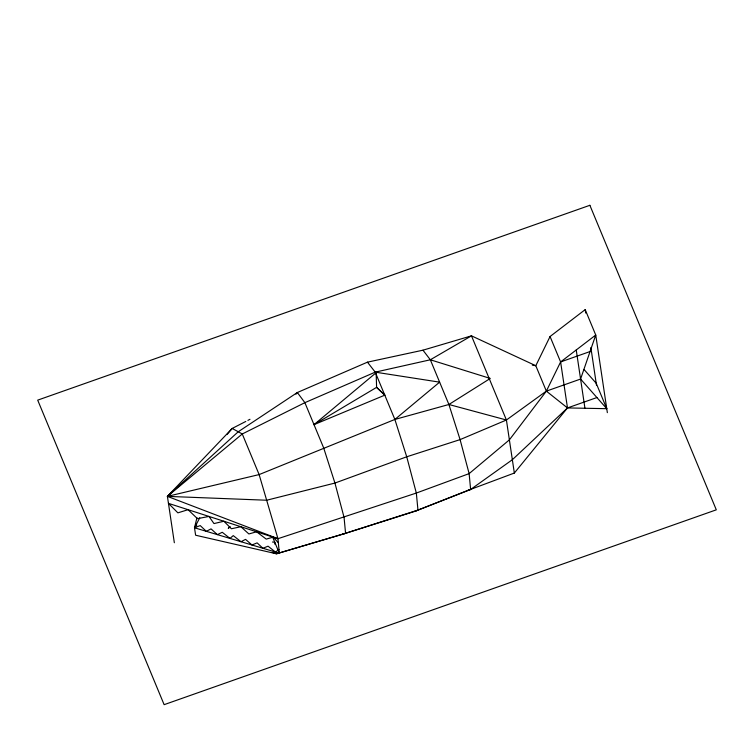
<?xml version="1.0" encoding="UTF-8"?>
<svg xmlns="http://www.w3.org/2000/svg" width="754" height="754" viewBox="0 0 754 754"><rect width="100%" height="100%" fill="white"/><g stroke="black" fill="none" stroke-linecap="round" stroke-linejoin="round"><path stroke-width="1.13" d="M196.954 517.715L194.504 527.781L195.616 535.227L276.492 553.794L345.568 533.295L417.961 510.09L470.628 489.478L512.352 459.723L567.489 407.933L596.923 397.547M174.344 542.739L167.407 496.368L266.662 500.232L334.936 483.06L406.726 456.783L460.091 439.61L506.415 420.006L546.358 391.128L580.58 379.055L595.745 335.03L585.198 309.621L550.062 336.52L535.802 365.718L546.358 391.128L567.489 407.933L606.753 408.677L596.207 383.268L584.039 369.498M607.347 412.655L595.745 335.03L560.608 361.939L546.358 391.128L509.384 439.865L469.129 473.625L416.331 493.05L277.962 538.695L168.453 503.361L177.878 512.852L188.085 509.695L197.444 518.667L208.981 516.433L213.985 523.578L223.891 521.25L231.421 528.761L240.875 526.726L248.877 533.955L256.596 531.796L266.228 539.11L273.155 537.14L278.339 542.71M199.772 517.8L194.504 527.781L279.319 553.191L277.962 538.695L259.131 474.586L242.27 433.974L232.194 428.442L167.407 496.368L277.962 538.695M295.992 394.191L297.349 392.523L367.452 362.165L422.966 350.186L471.476 335.841L535.802 365.718L532.333 365.153M272.053 552.39L276.492 553.794L342.58 534.237L414.879 511.344L467.697 490.486L514.341 473.05L567.489 407.933L560.608 361.939L550.062 336.52M229.763 526.575L228.273 528.375L230.074 526.857M227.171 434.342L232.194 428.442L245.804 421.448M196.785 525.104L194.504 527.781L200.215 525.576L206.332 531.325L211.045 528.874L217.388 534.643L222.26 532.277L229.989 538.413L233.25 535.613L241.016 541.721L245.55 539.355L251.977 545.001L257.123 542.871L262.892 548.271L268.047 546.188L275.464 552.041L278.971 549.506M167.407 496.368L242.27 433.974L304.88 402.664L375.228 372.146L430.336 359.781L490.279 378.442L448.903 404.493L394.87 419.45L259.131 474.586L167.407 496.368L238.236 431.759L297.349 392.523L304.88 402.664L323.673 447.933L334.936 483.06L344.069 517.376L345.568 533.295L342.58 534.237M314.003 424.653L376.152 372.683L376.595 387.358L384.832 395.143L314.003 424.653L376.595 387.358L384.832 395.143M414.879 511.344L417.961 510.09L416.331 493.05L406.726 456.783L394.87 419.45L439.62 382.155L375.228 372.146L367.452 362.165M467.697 490.486L470.628 489.478L469.129 473.625L460.091 439.61L448.903 404.493L430.336 359.781L471.476 335.841L506.415 420.006L514.341 473.05M247.896 420.374L249.989 419.29M560.608 361.939L590.062 351.543M272.467 542.022L274.758 542.22L275.106 544.539M448.903 404.493L506.415 420.006M580.58 379.055L606.753 408.677M422.966 350.186L430.336 359.781M375.228 372.146L394.87 419.45M272.599 537.027L279.319 553.191M585.198 309.621L585.717 313.08M590.872 347.594L596.499 385.256M576.235 349.979L584.944 408.263M589.873 205.295L37.7 400.138L164.127 704.67L716.3 509.827L589.873 205.295"/></g></svg>
